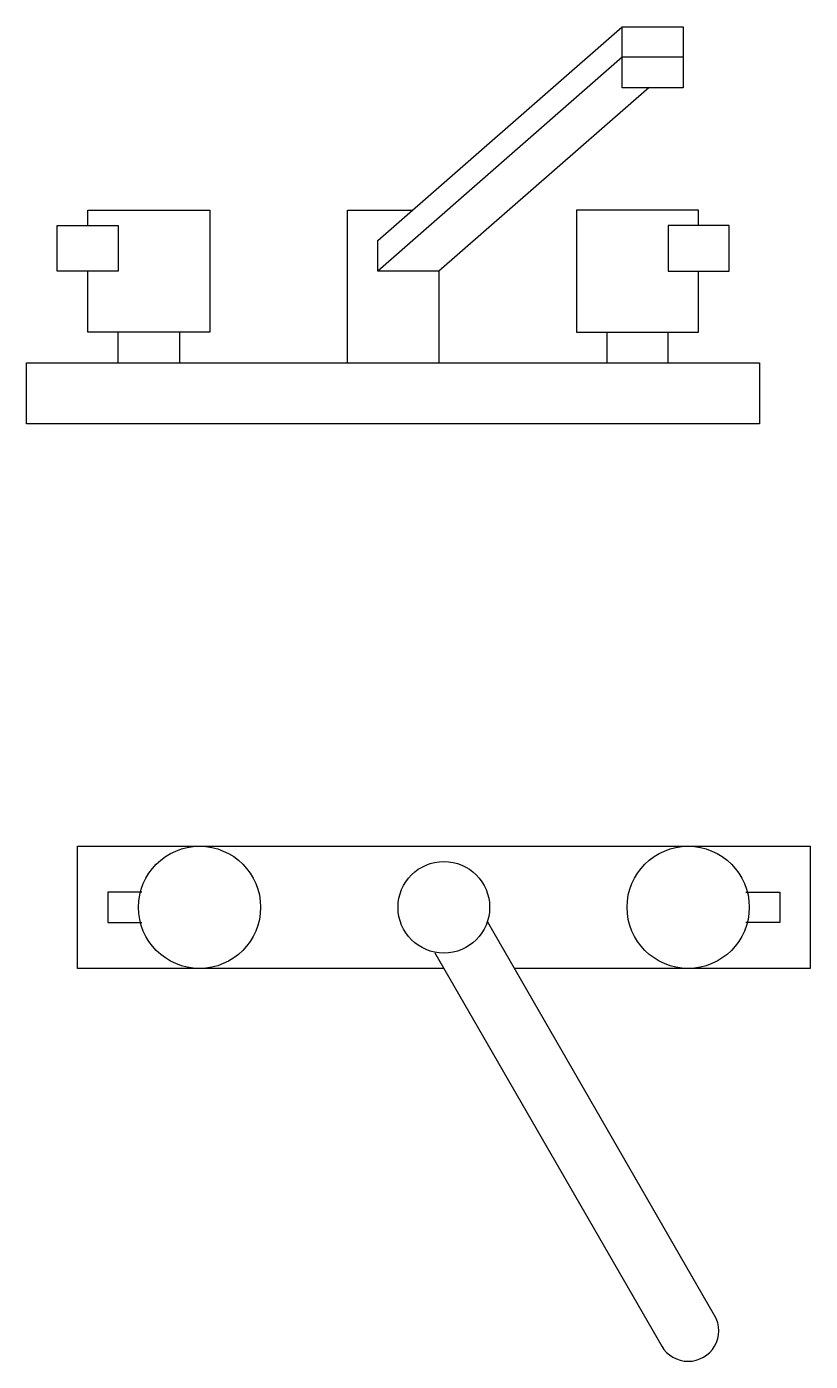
# Model space of a CAD drawing. Extents: x 225.6 to 238.4, y 286.2 to 308.
import ezdxf

# ---------------------------------------------------------------- set-up
doc = ezdxf.new("R2010")
doc.units = 0
doc.header["$MEASUREMENT"] = 0

# ---------------------------------------------------------------- blocks, each defined once
blk = doc.blocks.new('Faucet - kit sink front')
for p, q in [((-0.25, 3), (3.75, 6.5)), ((3.75, 6), (3.75, 6.5)), ((3.75, 6.5), (4.75, 6.5)), ((4.75, 6.5), (4.75, 6)), ((3.75, 6), (-0.25, 2.5)), ((3.75, 5.5), (3.75, 6)), ((4.75, 6), (3.75, 6)), ((4.75, 6), (4.75, 5.5)), ((4.1921, 5.5041), (0.75, 2.5)), ((4.75, 5.5), (3.75, 5.5)), ((-0.75, 3.5), (0.3192, 3.5)), ((-0.75, 1), (-0.75, 3.5)), ((-0.25, 2.5), (-0.25, 3)), ((0.75, 2.5), (-0.25, 2.5)), ((0.75, 2.5), (0.75, 1)), ((-4.5, 1), (-4.5, 1.5)), ((-3.5, 1.5), (-3.5, 1)), ((3.5, 1.5), (3.5, 1)), ((4.5, 1), (4.5, 1.5))]:
    blk.add_line(p, q)
for points in [[(-5, 3.2513), (-5, 3.5), (-3, 3.5), (-3, 1.5), (-5, 1.5), (-5, 2.5)], [(5, 3.2513), (5, 3.5), (3, 3.5), (3, 1.5), (5, 1.5), (5, 2.5)]]:
    blk.add_lwpolyline(points)
for points in [[(-5.5, 2.5), (-5.5, 3.25), (-4.5, 3.25), (-4.5, 2.5)], [(5.5, 2.5), (5.5, 3.25), (4.5, 3.25), (4.5, 2.5)], [(-6, 0), (-6, 1), (6, 1), (6, 0)]]:
    blk.add_lwpolyline(points, close=True)
blk = doc.blocks.new('Faucet - kit sink top')
for p, q in [((-5.5, -0.75), (-5.5, -1.25)), ((-4.94278, -0.75), (-5.5, -0.75)), ((4.94278, -0.75), (5.5, -0.75)), ((5.5, -0.75), (5.5, -1.25)), ((-5.5, -1.25), (-4.94278, -1.25)), ((4.43301, -7.6782), (0.71828, -1.2441)), ((5.5, -1.25), (4.94278, -1.25)), ((-0.14775, -1.7441), (3.56698, -8.1782))]:
    blk.add_line(p, q)
blk.add_lwpolyline([(-0.00587, -2), (-6, -2), (-6, 0), (6, 0), (6, -2), (1.15195, -2)])
for centre, radius in [((-4, -1), 1), ((4, -1), 1), ((0, -1), 0.75)]:
    blk.add_circle(centre, radius)
blk.add_arc((4, -7.9282), 0.5, 210, 30)

msp = doc.modelspace()

# ---------------------------------------------------------------- block references
for name, p in [('Faucet - kit sink front', (231.615, 301.505)), ('Faucet - kit sink top', (232.445, 294.596))]:
    msp.add_blockref(name, p)

doc.saveas('drawing.dxf')
